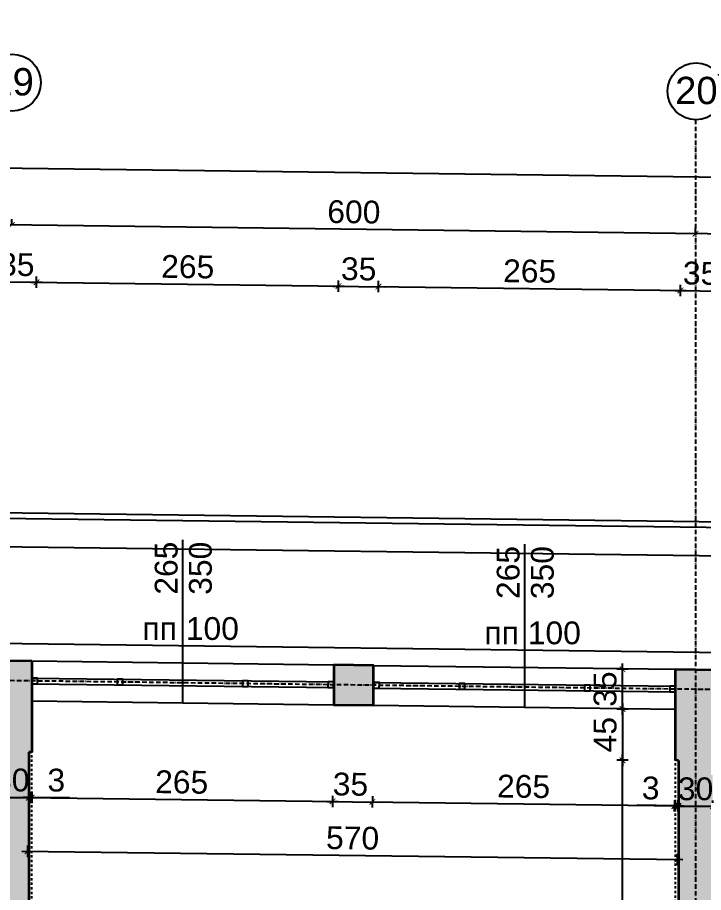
# Model space of a CAD drawing. Header units: inches. Extents: x -72385 to 39588, y -6525 to 66685.
# Drawn here: x -42320 to -41718, y 23797 to 24565 of the extents above; entities that cross this region are included whole.
import ezdxf

# ---------------------------------------------------------------- set-up
doc = ezdxf.new("R2010")
doc.units = ezdxf.units.IN
doc.header["$MEASUREMENT"] = 0
doc.linetypes.add('DashDot', pattern=[0.6, 0.4, -0.1, 0, -0.1])
doc.linetypes.add('Hidden', pattern=[0.4, 0.2, -0.2])
for name, color, linetype, lineweight in [('Изгледни линии', 253, 'Continuous', 25), ('Надписи коти външни', 252, 'Continuous', 25), ('Надписи коти вътрешни', 252, 'Continuous', 25), ('Надписи Оси', 252, 'Continuous', 25), ('Надписи прозорци', 252, 'Continuous', 25), ('Оси', 252, 'DashDot', 25), ('Прозорци', 251, 'Continuous', 25), ('Пунктир', 253, 'Hidden', 25), ('Разрезни линии', 7, 'Continuous', 35), ('Щрих стени', 254, 'Continuous', 25)]:
    doc.layers.add(name, color=color, linetype=linetype, lineweight=lineweight)
doc.styles.add('Arial Regular', font='arial.ttf')
doc.styles.get("Standard").update_dxf_attribs({"font": 'arial.ttf'})
doc.dimstyles.new('Annotative', dxfattribs={"dimscale": 0, "dimtxt": 20, "dimasz": 5, "dimexe": 5, "dimexo": 5, "dimgap": 5, "dimtad": 1, "dimdec": 0, "dimzin": 0, "dimdsep": 46, "dimtxsty": 'Standard', "dimblk": 'ARCHTICK', "dimcen": 5, "dimdle": 5, "dimadec": 0, "dimazin": 0, "dimtfac": 1, "dimtdec": 0, "dimtofl": 0, "dimtmove": 0, "dimatfit": 3, "dimldrblk": 'ARCHTICK', "dimfxl": 5, "dimfxlon": 1, "dimtolj": 1, "dimtzin": 0, "dimarcsym": 1})

# ---------------------------------------------------------------- blocks, each defined once
blk = doc.blocks.new('_ArchTick')
at = {"color": 0, "linetype": 'ByBlock', "const_width": 0.15}
blk.add_lwpolyline([(-0.5, -0.5), (0.5, 0.5)], dxfattribs=at)
blk = doc.blocks.new('*D2868')
at = {"layer": 'Defpoints', "color": 0, "ltscale": 50, "transparency": 16777216}
for p in [(-42307.34, 23965.05), (-42042.34, 23961.68), (-42043.42, 23876.77)]:
    blk.add_point(p, dxfattribs=at)
at = {"layer": 'Надписи коти вътрешни', "color": 0, "lineweight": -2, "ltscale": 50, "transparency": 16777216}
for p, q in [((-42308.35, 23885.14), (-42308.48, 23875.14)), ((-42043.35, 23881.77), (-42043.48, 23871.77)), ((-42313.42, 23880.21), (-42038.42, 23876.71))]:
    blk.add_line(p, q, dxfattribs=at)
at = {"layer": 'Надписи коти вътрешни', "color": 0, "lineweight": -2, "ltscale": 50, "transparency": 16777216, "xscale": 5, "yscale": 5, "zscale": 5}
for p, rotation in [((-42308.42, 23880.14), 179.2706286525463), ((-42043.42, 23876.77), 359.2706286525462)]:
    blk.add_blockref('_ArchTick', p, dxfattribs=dict(at, rotation=rotation))
at = {"layer": 'Надписи коти вътрешни', "color": 0, "ltscale": 50, "transparency": 16777216, "insert": (-42175.72, 23893.67), "char_height": 20, "attachment_point": 5, "rotation": 359.27063}
blk.add_mtext('\\A1;265', dxfattribs=at)
blk = doc.blocks.new('*D2869')
at = {"layer": 'Defpoints', "color": 0, "ltscale": 50, "transparency": 16777216}
for p in [(-42309.84, 23930.08), (-42307.34, 23930.05), (-42307.34, 23880.13)]:
    blk.add_point(p, dxfattribs=at)
at = {"layer": 'Надписи коти вътрешни', "color": 0, "lineweight": -2, "ltscale": 50, "transparency": 16777216}
for p, q in [((-42309.84, 23885.13), (-42309.84, 23875.13)), ((-42307.34, 23885.13), (-42307.34, 23875.13)), ((-42309.84, 23880.13), (-42314.84, 23880.13)), ((-42307.34, 23880.13), (-42274.24, 23880.13))]:
    blk.add_line(p, q, dxfattribs=at)
at = {"layer": 'Надписи коти вътрешни', "color": 0, "lineweight": -2, "ltscale": 50, "transparency": 16777216, "xscale": 5, "yscale": 5, "zscale": 5}
blk.add_blockref('_ArchTick', (-42309.84, 23880.13), dxfattribs=at)
at = {"layer": 'Надписи коти вътрешни', "color": 0, "lineweight": -2, "ltscale": 50, "transparency": 16777216, "xscale": 5, "yscale": 5, "zscale": 5, "rotation": 180}
blk.add_blockref('_ArchTick', (-42307.34, 23880.13), dxfattribs=at)
at = {"layer": 'Надписи коти вътрешни', "color": 0, "ltscale": 50, "transparency": 16777216, "insert": (-42285.79, 23895.35), "char_height": 20, "attachment_point": 5}
blk.add_mtext('\\A1;3', dxfattribs=at)
blk = doc.blocks.new('*D2870')
at = {"layer": 'Defpoints', "color": 0, "ltscale": 50, "transparency": 16777216}
for p in [(-42042.34, 23961.68), (-42007.34, 23961.23), (-42008.42, 23876.32)]:
    blk.add_point(p, dxfattribs=at)
at = {"layer": 'Надписи коти вътрешни', "color": 0, "lineweight": -2, "ltscale": 50, "transparency": 16777216}
for p, q in [((-42043.35, 23881.77), (-42043.48, 23871.77)), ((-42008.35, 23881.32), (-42008.48, 23871.32)), ((-42048.42, 23876.83), (-42003.42, 23876.26))]:
    blk.add_line(p, q, dxfattribs=at)
at = {"layer": 'Надписи коти вътрешни', "color": 0, "lineweight": -2, "ltscale": 50, "transparency": 16777216, "xscale": 5, "yscale": 5, "zscale": 5}
for p, rotation in [((-42043.42, 23876.77), 179.2706286525581), ((-42008.42, 23876.32), 359.2706286525582)]:
    blk.add_blockref('_ArchTick', p, dxfattribs=dict(at, rotation=rotation))
at = {"layer": 'Надписи коти вътрешни', "color": 0, "ltscale": 50, "transparency": 16777216, "insert": (-42027.62, 23891.79), "char_height": 20, "attachment_point": 5, "rotation": 359.27063}
blk.add_mtext('\\A1;35', dxfattribs=at)
blk = doc.blocks.new('*D2871')
at = {"layer": 'Defpoints', "color": 0, "ltscale": 50, "transparency": 16777216}
for p in [(-42007.34, 23961.23), (-41742.34, 23957.86), (-41743.42, 23872.95)]:
    blk.add_point(p, dxfattribs=at)
at = {"layer": 'Надписи коти вътрешни', "color": 0, "lineweight": -2, "ltscale": 50, "transparency": 16777216}
for p, q in [((-42008.35, 23881.32), (-42008.48, 23871.32)), ((-42013.42, 23876.39), (-41738.42, 23872.89)), ((-41743.35, 23877.95), (-41743.48, 23867.95))]:
    blk.add_line(p, q, dxfattribs=at)
at = {"layer": 'Надписи коти вътрешни', "color": 0, "lineweight": -2, "ltscale": 50, "transparency": 16777216, "xscale": 5, "yscale": 5, "zscale": 5}
for p, rotation in [((-42008.42, 23876.32), 179.270628652547), ((-41743.42, 23872.95), 359.270628652547)]:
    blk.add_blockref('_ArchTick', p, dxfattribs=dict(at, rotation=rotation))
at = {"layer": 'Надписи коти вътрешни', "color": 0, "ltscale": 50, "transparency": 16777216, "insert": (-41875.72, 23889.85), "char_height": 20, "attachment_point": 5, "rotation": 359.27063}
blk.add_mtext('\\A1;265', dxfattribs=at)
blk = doc.blocks.new('*D2872')
at = {"layer": 'Defpoints', "color": 0, "ltscale": 50, "transparency": 16777216}
for p in [(-41742.34, 23912.86), (-41739.84, 23912.82), (-41742.85, 23872.94)]:
    blk.add_point(p, dxfattribs=at)
at = {"layer": 'Надписи коти вътрешни', "color": 0, "lineweight": -2, "ltscale": 50, "transparency": 16777216}
for p, q in [((-41742.78, 23877.94), (-41742.91, 23867.94)), ((-41740.28, 23877.91), (-41740.41, 23867.91)), ((-41742.85, 23872.94), (-41775.94, 23873.36)), ((-41740.35, 23872.91), (-41735.35, 23872.85))]:
    blk.add_line(p, q, dxfattribs=at)
at = {"layer": 'Надписи коти вътрешни', "color": 0, "lineweight": -2, "ltscale": 50, "transparency": 16777216, "xscale": 5, "yscale": 5, "zscale": 5}
for p, rotation in [((-41742.85, 23872.94), 359.2706286525964), ((-41740.35, 23872.91), 179.2706286525964)]:
    blk.add_blockref('_ArchTick', p, dxfattribs=dict(at, rotation=rotation))
at = {"layer": 'Надписи коти вътрешни', "color": 0, "ltscale": 50, "transparency": 16777216, "insert": (-41764.2, 23888.43), "char_height": 20, "attachment_point": 5, "rotation": 359.27063}
blk.add_mtext('\\A1;3', dxfattribs=at)
blk = doc.blocks.new('*D4591')
at = {"layer": 'Defpoints', "color": 0, "ltscale": 50, "transparency": 16777216}
for p in [(-41742.34, 23957.86), (-41788.92, 23912.86), (-41742.34, 23912.86)]:
    blk.add_point(p, dxfattribs=at)
at = {"layer": 'Надписи коти вътрешни', "color": 0, "lineweight": -2, "ltscale": 50, "transparency": 16777216}
for p, q in [((-41788.92, 23962.86), (-41788.92, 23907.86)), ((-41783.92, 23957.86), (-41793.92, 23957.86)), ((-41783.92, 23912.86), (-41793.92, 23912.86))]:
    blk.add_line(p, q, dxfattribs=at)
at = {"layer": 'Надписи коти вътрешни', "color": 0, "lineweight": -2, "ltscale": 50, "transparency": 16777216, "xscale": 5, "yscale": 5, "zscale": 5}
for p, rotation in [((-41788.92, 23957.86), 90), ((-41788.92, 23912.86), 270)]:
    blk.add_blockref('_ArchTick', p, dxfattribs=dict(at, rotation=rotation))
at = {"layer": 'Надписи коти вътрешни', "color": 0, "ltscale": 50, "transparency": 16777216, "insert": (-41804.09, 23935.36), "char_height": 20, "attachment_point": 5, "rotation": 90}
blk.add_mtext('\\A1;45', dxfattribs=at)
blk = doc.blocks.new('*D2894')
at = {"layer": 'Defpoints', "color": 0, "ltscale": 50, "transparency": 16777216}
for p in [(-41788.92, 23912.86), (-41742.34, 23912.86), (-41742.34, 23420.27)]:
    blk.add_point(p, dxfattribs=at)
at = {"layer": 'Надписи коти вътрешни', "color": 0, "lineweight": -2, "ltscale": 50, "transparency": 16777216}
for p, q in [((-41783.92, 23912.86), (-41793.92, 23912.86)), ((-41788.92, 23415.27), (-41788.92, 23917.86)), ((-41783.92, 23420.27), (-41793.92, 23420.27))]:
    blk.add_line(p, q, dxfattribs=at)
at = {"layer": 'Надписи коти вътрешни', "color": 0, "lineweight": -2, "ltscale": 50, "transparency": 16777216, "xscale": 5, "yscale": 5, "zscale": 5}
for p, rotation in [((-41788.92, 23912.86), 90), ((-41788.92, 23420.27), 270)]:
    blk.add_blockref('_ArchTick', p, dxfattribs=dict(at, rotation=rotation))
at = {"layer": 'Надписи коти вътрешни', "color": 0, "ltscale": 50, "transparency": 16777216, "insert": (-41804.14, 23666.56), "char_height": 20, "attachment_point": 5, "rotation": 90}
blk.add_mtext('\\A1;493', dxfattribs=at)
blk = doc.blocks.new('*D2919')
at = {"layer": 'Defpoints', "color": 0, "ltscale": 50, "transparency": 16777216}
for p in [(-42309.84, 23920.08), (-41739.84, 23912.82), (-41740.95, 23825.71)]:
    blk.add_point(p, dxfattribs=at)
at = {"layer": 'Надписи коти вътрешни', "color": 0, "lineweight": -2, "ltscale": 50, "transparency": 16777216}
for p, q in [((-42310.88, 23837.97), (-42311.01, 23827.97)), ((-42315.95, 23833.03), (-41735.95, 23825.65)), ((-41740.88, 23830.71), (-41741.01, 23820.71))]:
    blk.add_line(p, q, dxfattribs=at)
at = {"layer": 'Надписи коти вътрешни', "color": 0, "lineweight": -2, "ltscale": 50, "transparency": 16777216, "xscale": 5, "yscale": 5, "zscale": 5}
for p, rotation in [((-42310.95, 23832.97), 179.2706286525477), ((-41740.95, 23825.71), 359.2706286525477)]:
    blk.add_blockref('_ArchTick', p, dxfattribs=dict(at, rotation=rotation))
at = {"layer": 'Надписи коти вътрешни', "color": 0, "ltscale": 50, "transparency": 16777216, "insert": (-42025.75, 23844.55), "char_height": 20, "attachment_point": 5, "rotation": 359.27063}
blk.add_mtext('\\A1;570', dxfattribs=at)
blk = doc.blocks.new('*D5743')
at = {"layer": 'Defpoints', "color": 0, "ltscale": 50, "transparency": 16777216}
for p in [(-42303.1, 24332.53), (-42342.34, 24000.5), (-42307.34, 24000.06)]:
    blk.add_point(p, dxfattribs=at)
at = {"layer": 'Надписи коти външни', "color": 0, "lineweight": -2, "ltscale": 50, "transparency": 16777216}
for p, q in [((-42338.17, 24327.97), (-42338.04, 24337.97)), ((-42303.17, 24327.53), (-42303.04, 24337.53)), ((-42343.1, 24333.04), (-42298.11, 24332.47))]:
    blk.add_line(p, q, dxfattribs=at)
at = {"layer": 'Надписи коти външни', "color": 0, "lineweight": -2, "ltscale": 50, "transparency": 16777216, "xscale": 5, "yscale": 5, "zscale": 5}
for p, rotation in [((-42338.1, 24332.97), 179.2706286525463), ((-42303.1, 24332.53), 359.2706286525462)]:
    blk.add_blockref('_ArchTick', p, dxfattribs=dict(at, rotation=rotation))
at = {"layer": 'Надписи коти външни', "color": 0, "ltscale": 50, "transparency": 16777216, "insert": (-42320.41, 24347.97), "char_height": 20, "attachment_point": 5, "rotation": 359.27063}
blk.add_mtext('\\A1;35', dxfattribs=at)
blk = doc.blocks.new('*D5744')
at = {"layer": 'Defpoints', "color": 0, "ltscale": 50, "transparency": 16777216}
for p in [(-42038.1, 24329.16), (-42307.34, 24000.06), (-42042.34, 23996.68)]:
    blk.add_point(p, dxfattribs=at)
at = {"layer": 'Надписи коти външни', "color": 0, "lineweight": -2, "ltscale": 50, "transparency": 16777216}
for p, q in [((-42303.17, 24327.53), (-42303.04, 24337.53)), ((-42308.1, 24332.59), (-42033.11, 24329.09)), ((-42038.17, 24324.16), (-42038.04, 24334.15))]:
    blk.add_line(p, q, dxfattribs=at)
at = {"layer": 'Надписи коти външни', "color": 0, "lineweight": -2, "ltscale": 50, "transparency": 16777216, "xscale": 5, "yscale": 5, "zscale": 5}
for p, rotation in [((-42303.1, 24332.53), 179.2706286525486), ((-42038.1, 24329.16), 359.2706286525486)]:
    blk.add_blockref('_ArchTick', p, dxfattribs=dict(at, rotation=rotation))
at = {"layer": 'Надписи коти външни', "color": 0, "ltscale": 50, "transparency": 16777216, "insert": (-42170.41, 24346.05), "char_height": 20, "attachment_point": 5, "rotation": 359.27063}
blk.add_mtext('\\A1;265', dxfattribs=at)
blk = doc.blocks.new('*D5745')
at = {"layer": 'Defpoints', "color": 0, "ltscale": 50, "transparency": 16777216}
for p in [(-42003.1, 24328.71), (-42042.34, 23996.68), (-42007.34, 23996.24)]:
    blk.add_point(p, dxfattribs=at)
at = {"layer": 'Надписи коти външни', "color": 0, "lineweight": -2, "ltscale": 50, "transparency": 16777216}
for p, q in [((-42043.1, 24329.22), (-41998.11, 24328.65)), ((-42038.17, 24324.16), (-42038.04, 24334.15)), ((-42003.17, 24323.71), (-42003.04, 24333.71))]:
    blk.add_line(p, q, dxfattribs=at)
at = {"layer": 'Надписи коти външни', "color": 0, "lineweight": -2, "ltscale": 50, "transparency": 16777216, "xscale": 5, "yscale": 5, "zscale": 5}
for p, rotation in [((-42038.1, 24329.16), 179.2706286525463), ((-42003.1, 24328.71), 359.2706286525462)]:
    blk.add_blockref('_ArchTick', p, dxfattribs=dict(at, rotation=rotation))
at = {"layer": 'Надписи коти външни', "color": 0, "ltscale": 50, "transparency": 16777216, "insert": (-42020.41, 24344.15), "char_height": 20, "attachment_point": 5, "rotation": 359.27063}
blk.add_mtext('\\A1;35', dxfattribs=at)
blk = doc.blocks.new('*D5746')
at = {"layer": 'Defpoints', "color": 0, "ltscale": 50, "transparency": 16777216}
for p in [(-41738.1, 24325.34), (-42007.34, 23996.24), (-41742.34, 23992.86)]:
    blk.add_point(p, dxfattribs=at)
at = {"layer": 'Надписи коти външни', "color": 0, "lineweight": -2, "ltscale": 50, "transparency": 16777216}
for p, q in [((-42008.1, 24328.77), (-41733.11, 24325.27)), ((-42003.17, 24323.71), (-42003.04, 24333.71)), ((-41738.17, 24320.34), (-41738.04, 24330.34))]:
    blk.add_line(p, q, dxfattribs=at)
at = {"layer": 'Надписи коти външни', "color": 0, "lineweight": -2, "ltscale": 50, "transparency": 16777216, "xscale": 5, "yscale": 5, "zscale": 5}
for p, rotation in [((-42003.1, 24328.71), 179.2706286525463), ((-41738.1, 24325.34), 359.2706286525462)]:
    blk.add_blockref('_ArchTick', p, dxfattribs=dict(at, rotation=rotation))
at = {"layer": 'Надписи коти външни', "color": 0, "ltscale": 50, "transparency": 16777216, "insert": (-41870.41, 24342.23), "char_height": 20, "attachment_point": 5, "rotation": 359.27063}
blk.add_mtext('\\A1;265', dxfattribs=at)
blk = doc.blocks.new('*D5747')
at = {"layer": 'Defpoints', "color": 0, "ltscale": 50, "transparency": 16777216}
for p in [(-41703.1, 24324.89), (-41742.34, 23992.86), (-41707.34, 23992.42)]:
    blk.add_point(p, dxfattribs=at)
at = {"layer": 'Надписи коти външни', "color": 0, "lineweight": -2, "ltscale": 50, "transparency": 16777216}
for p, q in [((-41738.17, 24320.34), (-41738.04, 24330.34)), ((-41703.17, 24319.89), (-41703.04, 24329.89)), ((-41743.1, 24325.4), (-41698.11, 24324.83))]:
    blk.add_line(p, q, dxfattribs=at)
at = {"layer": 'Надписи коти външни', "color": 0, "lineweight": -2, "ltscale": 50, "transparency": 16777216, "xscale": 5, "yscale": 5, "zscale": 5}
for p, rotation in [((-41738.1, 24325.34), 179.2706286525344), ((-41703.1, 24324.89), 359.2706286525344)]:
    blk.add_blockref('_ArchTick', p, dxfattribs=dict(at, rotation=rotation))
at = {"layer": 'Надписи коти външни', "color": 0, "ltscale": 50, "transparency": 16777216, "insert": (-41720.41, 24340.33), "char_height": 20, "attachment_point": 5, "rotation": 359.27063}
blk.add_mtext('\\A1;35', dxfattribs=at)
blk = doc.blocks.new('*D5769')
at = {"layer": 'Defpoints', "color": 0, "ltscale": 50, "transparency": 16777216}
for p in [(-41724.84, 24375.17), (-41724.84, 24375.17), (-41124.84, 24367.53)]:
    blk.add_point(p, dxfattribs=at)
at = {"layer": 'Надписи коти външни', "color": 0, "lineweight": -2, "ltscale": 50, "transparency": 16777216}
for p, q in [((-41119.84, 24367.47), (-41729.84, 24375.23)), ((-41724.84, 24375.17), (-41724.77, 24380.17)), ((-41124.84, 24367.53), (-41124.77, 24372.53))]:
    blk.add_line(p, q, dxfattribs=at)
at = {"layer": 'Надписи коти външни', "color": 0, "lineweight": -2, "ltscale": 50, "transparency": 16777216, "xscale": 5, "yscale": 5, "zscale": 5}
for p, rotation in [((-41724.84, 24375.17), 179.2706286525994), ((-41124.84, 24367.53), 359.2706286525993)]:
    blk.add_blockref('_ArchTick', p, dxfattribs=dict(at, rotation=rotation))
at = {"layer": 'Надписи коти външни', "color": 0, "ltscale": 50, "transparency": 16777216, "insert": (-41424.64, 24386.56), "char_height": 20, "attachment_point": 5, "rotation": 359.27063}
blk.add_mtext('\\A1;600', dxfattribs=at)
blk = doc.blocks.new('*D5770')
at = {"layer": 'Defpoints', "color": 0, "ltscale": 50, "transparency": 16777216}
for p in [(-42324.84, 24382.81), (-42324.84, 24382.81), (-41724.84, 24375.17)]:
    blk.add_point(p, dxfattribs=at)
at = {"layer": 'Надписи коти външни', "color": 0, "lineweight": -2, "ltscale": 50, "transparency": 16777216}
for p, q in [((-41719.84, 24375.11), (-42329.84, 24382.87)), ((-42324.84, 24382.81), (-42324.77, 24387.81)), ((-41724.84, 24375.17), (-41724.77, 24380.17))]:
    blk.add_line(p, q, dxfattribs=at)
at = {"layer": 'Надписи коти външни', "color": 0, "lineweight": -2, "ltscale": 50, "transparency": 16777216, "xscale": 5, "yscale": 5, "zscale": 5}
for p, rotation in [((-42324.84, 24382.81), 179.2706286525473), ((-41724.84, 24375.17), 359.2706286525473)]:
    blk.add_blockref('_ArchTick', p, dxfattribs=dict(at, rotation=rotation))
at = {"layer": 'Надписи коти външни', "color": 0, "ltscale": 50, "transparency": 16777216, "insert": (-42024.64, 24394.2), "char_height": 20, "attachment_point": 5, "rotation": 359.27063}
blk.add_mtext('\\A1;600', dxfattribs=at)
blk = doc.blocks.new('*D5760')
at = {"layer": 'Defpoints', "color": 0, "ltscale": 50, "transparency": 16777216}
for p in [(-40216.83, 24405.98), (-52317.34, 24127.49), (-40222.34, 23973.51)]:
    blk.add_point(p, dxfattribs=at)
at = {"layer": 'Надписи коти външни', "color": 0, "lineweight": -2, "ltscale": 50, "transparency": 16777216}
for p, q in [((-52311.9, 24554.95), (-52311.77, 24564.95)), ((-52316.83, 24560.02), (-40211.83, 24405.91)), ((-40216.9, 24400.98), (-40216.77, 24410.98))]:
    blk.add_line(p, q, dxfattribs=at)
at = {"layer": 'Надписи коти външни', "color": 0, "lineweight": -2, "ltscale": 50, "transparency": 16777216, "xscale": 5, "yscale": 5, "zscale": 5}
for p, rotation in [((-52311.83, 24559.95), 179.2706286525472), ((-40216.83, 24405.98), 359.2706286525473)]:
    blk.add_blockref('_ArchTick', p, dxfattribs=dict(at, rotation=rotation))
at = {"layer": 'Надписи коти външни', "color": 0, "ltscale": 50, "transparency": 16777216, "insert": (-46264.14, 24498.18), "char_height": 20, "attachment_point": 5, "rotation": 359.27063}
blk.add_mtext('\\A1;12095', dxfattribs=at)
blk = doc.blocks.new('*D7305')
at = {"layer": 'Defpoints', "color": 0, "ltscale": 10, "transparency": 16777216}
for p in [(-42339.84, 23901.27), (-42309.84, 23901.27), (-42309.84, 23880.21)]:
    blk.add_point(p, dxfattribs=at)
at = {"layer": 'Надписи коти вътрешни', "color": 0, "lineweight": -2, "ltscale": 10, "transparency": 16777216}
for p, q in [((-42339.84, 23885.21), (-42339.84, 23875.21)), ((-42309.84, 23885.21), (-42309.84, 23875.21)), ((-42344.84, 23880.21), (-42304.84, 23880.21))]:
    blk.add_line(p, q, dxfattribs=at)
at = {"layer": 'Надписи коти вътрешни', "color": 0, "lineweight": -2, "ltscale": 10, "transparency": 16777216, "xscale": 5, "yscale": 5, "zscale": 5, "rotation": 180}
blk.add_blockref('_ArchTick', (-42339.84, 23880.21), dxfattribs=at)
at = {"layer": 'Надписи коти вътрешни', "color": 0, "lineweight": -2, "ltscale": 10, "transparency": 16777216, "xscale": 5, "yscale": 5, "zscale": 5}
blk.add_blockref('_ArchTick', (-42309.84, 23880.21), dxfattribs=at)
at = {"layer": 'Надписи коти вътрешни', "color": 0, "ltscale": 10, "transparency": 16777216, "insert": (-42324.84, 23895.43), "char_height": 20, "attachment_point": 5}
blk.add_mtext('\\A1;30', dxfattribs=at)
blk = doc.blocks.new('*D7306')
at = {"layer": 'Defpoints', "color": 0, "ltscale": 10, "transparency": 16777216}
for p in [(-41739.84, 23885.12), (-41709.84, 23885.12), (-41709.84, 23872.49)]:
    blk.add_point(p, dxfattribs=at)
at = {"layer": 'Надписи коти вътрешни', "color": 0, "lineweight": -2, "ltscale": 10, "transparency": 16777216}
for p, q in [((-41739.84, 23877.49), (-41739.84, 23867.49)), ((-41709.84, 23877.49), (-41709.84, 23867.49)), ((-41744.84, 23872.49), (-41704.84, 23872.49))]:
    blk.add_line(p, q, dxfattribs=at)
at = {"layer": 'Надписи коти вътрешни', "color": 0, "lineweight": -2, "ltscale": 10, "transparency": 16777216, "xscale": 5, "yscale": 5, "zscale": 5, "rotation": 180}
blk.add_blockref('_ArchTick', (-41739.84, 23872.49), dxfattribs=at)
at = {"layer": 'Надписи коти вътрешни', "color": 0, "lineweight": -2, "ltscale": 10, "transparency": 16777216, "xscale": 5, "yscale": 5, "zscale": 5}
blk.add_blockref('_ArchTick', (-41709.84, 23872.49), dxfattribs=at)
at = {"layer": 'Надписи коти вътрешни', "color": 0, "ltscale": 10, "transparency": 16777216, "insert": (-41724.84, 23887.71), "char_height": 20, "attachment_point": 5}
blk.add_mtext('\\A1;30', dxfattribs=at)
blk = doc.blocks.new('*D7328')
at = {"layer": 'Defpoints', "color": 0, "ltscale": 10, "transparency": 16777216}
for p in [(-41788.92, 23992.86), (-41751.94, 23992.86), (-41751.94, 23957.86)]:
    blk.add_point(p, dxfattribs=at)
at = {"layer": 'Надписи коти вътрешни', "color": 0, "lineweight": -2, "ltscale": 10, "transparency": 16777216}
for p, q in [((-41788.92, 23952.86), (-41788.92, 23997.86)), ((-41783.92, 23992.86), (-41793.92, 23992.86)), ((-41783.92, 23957.86), (-41793.92, 23957.86))]:
    blk.add_line(p, q, dxfattribs=at)
at = {"layer": 'Надписи коти вътрешни', "color": 0, "lineweight": -2, "ltscale": 10, "transparency": 16777216, "xscale": 5, "yscale": 5, "zscale": 5}
for p, rotation in [((-41788.92, 23992.86), 90), ((-41788.92, 23957.86), 270)]:
    blk.add_blockref('_ArchTick', p, dxfattribs=dict(at, rotation=rotation))
at = {"layer": 'Надписи коти вътрешни', "color": 0, "ltscale": 10, "transparency": 16777216, "insert": (-41804.14, 23975.36), "char_height": 20, "attachment_point": 5, "rotation": 90}
blk.add_mtext('\\A1;35', dxfattribs=at)

msp = doc.modelspace()

# ---------------------------------------------------------------- hatches: boundary and pattern name
at = {"layer": 'Щрих стени', "ltscale": 10}
h = msp.add_hatch(color=256, dxfattribs=at)
h.dxf.hatch_style = 1
h.paths.add_polyline_path([(-42607.34, 24003.88), (-42642.34, 24004.32), (-42642.34, 23969.32), (-42607.34, 23968.87)])
h.paths.add_polyline_path([(-42094.84, 23394.8), (-42299.84, 23397.41), (-42299.84, 23427.37), (-42309.84, 23427.49), (-42309.84, 23920.08), (-42307.34, 23920.05), (-42307.34, 24000.06), (-42342.34, 24000.5), (-42342.34, 23920.49), (-42339.84, 23920.46), (-42339.84, 23427.87), (-42349.84, 23428), (-42349.84, 23398.05), (-42549.84, 23400.59), (-42549.84, 23370.59), (-42349.84, 23368.05), (-42349.84, 23337.99), (-42299.84, 23337.36), (-42299.84, 23367.41), (-42094.84, 23364.8)])
h.paths.add_polyline_path([(-42007.34, 23996.24), (-42042.34, 23996.68), (-42042.34, 23961.68), (-42007.34, 23961.23)])
h.paths.add_polyline_path([(-41499.84, 23387.23), (-41699.84, 23389.77), (-41699.84, 23419.73), (-41709.84, 23419.85), (-41709.84, 23912.44), (-41707.34, 23912.41), (-41707.34, 23992.42), (-41742.34, 23992.86), (-41742.34, 23912.86), (-41739.84, 23912.82), (-41739.84, 23420.24), (-41774.84, 23420.68), (-41774.84, 23390.73), (-41934.84, 23392.76), (-41934.84, 23362.76), (-41749.84, 23360.41), (-41749.84, 23330.36), (-41699.84, 23329.72), (-41699.84, 23359.77), (-41499.84, 23357.22)])
h.paths.add_polyline_path([(-41407.34, 23988.6), (-41442.34, 23989.04), (-41442.34, 23954.04), (-41407.34, 23953.6)])
h.paths.add_polyline_path([(-40222.34, 23973.51), (-40717.34, 23979.81), (-40717.34, 23964.81), (-40907.34, 23967.23), (-40907.34, 23982.23), (-41142.34, 23985.22), (-41142.34, 23905.22), (-41107.34, 23904.77), (-41107.34, 23949.78), (-40697.34, 23944.56), (-40697.34, 23657.03), (-40667.34, 23656.65), (-40667.34, 23929.17), (-40622.34, 23928.6), (-40622.34, 23943.6), (-40257.34, 23938.96), (-40257.34, 23683.93), (-40267.34, 23684.06), (-40267.34, 23609.06), (-40257.34, 23608.93), (-40257.34, 23371.41), (-40497.34, 23374.46), (-40497.34, 23344.46), (-40257.34, 23341.41), (-40257.34, 23098.89), (-40267.34, 23099.01), (-40267.34, 23024.01), (-40257.34, 23023.88), (-40257.34, 22773.86), (-40647.34, 22778.83), (-40647.34, 22798.83), (-40667.34, 22799.08), (-40667.34, 22819.08), (-40697.34, 22819.47), (-40697.34, 22779.46), (-40732.34, 22779.91), (-40732.34, 22749.91), (-40207.34, 22743.22), (-40207.34, 22763.22), (-40222.34, 22763.41)])
h.paths.add_polyline_path([(-40597.34, 23405.74), (-40667.34, 23406.63), (-40667.34, 23436.63), (-40697.34, 23437.02), (-40697.34, 23377.01), (-41069.84, 23381.75), (-41069.84, 23407.01), (-41199.84, 23408.66), (-41199.84, 23383.41), (-41339.84, 23385.19), (-41339.84, 23355.19), (-41199.84, 23353.41), (-41199.84, 23328.66), (-41142.34, 23327.93), (-41142.34, 23297.92), (-41112.34, 23297.54), (-41112.34, 23327.54), (-41069.84, 23327), (-41069.84, 23351.75), (-40697.34, 23347.01), (-40697.34, 22919.47), (-40667.34, 22919.09), (-40667.34, 23346.63), (-40597.34, 23345.74)])
h.paths.add_polyline_path([(-41112.34, 23137.53), (-41142.34, 23137.91), (-41142.34, 23082.65), (-41949.84, 23092.93), (-41949.84, 23062.93), (-41749.84, 23060.38), (-41749.84, 22910.37), (-41744.84, 22910.31), (-41744.84, 23060.32), (-41207.34, 23053.48), (-41207.34, 22983.47), (-41142.34, 22982.64), (-41142.34, 22792.63), (-41182.34, 22793.14), (-41182.34, 22728.13), (-41699.84, 22734.72), (-41699.84, 22819.73), (-41749.84, 22820.36), (-41749.84, 22765.36), (-41774.84, 22765.68), (-41774.84, 22730.67), (-41754.84, 22730.42), (-41142.34, 22722.62), (-41142.34, 22185.08), (-41707.34, 22192.27), (-41707.34, 22237.28), (-41742.34, 22237.72), (-41742.34, 22157.71), (-41738.03, 22019.81), (-41401.27, 22028.66), (-41401.8, 22048.66), (-41708.66, 22040.59), (-41712, 22147.33), (-41124.55, 22139.85), (-41121.98, 22056.01), (-41321.83, 22050.76), (-41321.3, 22030.77), (-41291.31, 22031.56), (-41289.48, 21971.58), (-41269.48, 21972.11), (-41271.32, 22032.08), (-41121.37, 22036.02), (-41116.17, 21866.1), (-41098.68, 21866.56), (-41107.34, 22149.63), (-41097.34, 22149.5), (-41097.34, 22184.51), (-41112.34, 22184.7), (-41112.34, 22404.71), (-41077.34, 22404.27), (-41077.34, 22434.27), (-41112.34, 22434.72), (-41112.34, 22754.74), (-41042.34, 22753.85), (-41042.34, 22783.85), (-41087.34, 22784.43), (-41087.34, 22804.43), (-41112.34, 22804.75)])

# ---------------------------------------------------------------- linework, layer by layer
at = {"layer": 'Изгледни линии', "ltscale": 50}
for p, q in [((-45969.84, 24176.69), (-41113.29, 24114.87)), ((-45939.84, 24146.31), (-41143.29, 24085.24)), ((-41127.34, 24000.03), (-45937.34, 24061.27)), ((-42307.34, 24000.06), (-42042.34, 23996.68)), ((-42007.34, 23996.24), (-41742.34, 23992.86)), ((-42307.34, 23965.05), (-42042.34, 23961.68)), ((-42007.34, 23961.23), (-41742.34, 23957.86))]:
    msp.add_line(p, q, dxfattribs=at)
msp.add_lwpolyline([(-45964.84, 24066.62), (-45964.84, 24171.63), (-41118.29, 24109.93)], dxfattribs=at)
at = {"layer": 'Надписи Оси', "ltscale": 50}
for centre in [(-42324.4, 24507.82), (-41724.4, 24500.18)]:
    msp.add_circle(centre, 25, dxfattribs=at)
at = {"layer": 'Надписи прозорци', "ltscale": 50}
for p, q in [((-42174.84, 23963.37), (-42174.84, 24106.52)), ((-41874.77, 23959.55), (-41874.77, 24102.7))]:
    msp.add_line(p, q, dxfattribs=at)
at = {"layer": 'Оси', "ltscale": 10}
for p, q in [((-41724.84, 24475.18), (-41724.84, 22077.51)), ((-39839.84, 23951.14), (-52799.84, 24116.13))]:
    msp.add_line(p, q, dxfattribs=at)
at = {"layer": 'Прозорци', "ltscale": 50}
for p, q in [((-42307.34, 23985.05), (-42042.34, 23981.68)), ((-42007.34, 23981.24), (-41742.34, 23977.86)), ((-42307.34, 23980.05), (-42042.34, 23976.68)), ((-42007.34, 23976.24), (-41742.34, 23972.86))]:
    msp.add_line(p, q, dxfattribs=at)
for points in [[(-42307.34, 23980.05), (-42302.34, 23979.99), (-42302.27, 23984.99), (-42307.27, 23985.05), (-42307.34, 23980.05)], [(-42232.35, 23979.1), (-42227.35, 23979.04), (-42227.29, 23984.04), (-42232.29, 23984.1), (-42232.35, 23979.1)], [(-42122.39, 23977.7), (-42117.39, 23977.64), (-42117.33, 23982.64), (-42122.32, 23982.7), (-42122.39, 23977.7)], [(-42047.4, 23976.75), (-42042.4, 23976.69), (-42042.34, 23981.69), (-42047.34, 23981.75), (-42047.4, 23976.75)], [(-42007.34, 23976.24), (-42002.34, 23976.17), (-42002.27, 23981.17), (-42007.27, 23981.23), (-42007.34, 23976.24)], [(-41932.35, 23975.28), (-41927.35, 23975.22), (-41927.29, 23980.22), (-41932.29, 23980.28), (-41932.35, 23975.28)], [(-41822.39, 23973.88), (-41817.39, 23973.82), (-41817.33, 23978.82), (-41822.32, 23978.88), (-41822.39, 23973.88)], [(-41747.4, 23972.93), (-41742.4, 23972.87), (-41742.34, 23977.87), (-41747.34, 23977.93), (-41747.4, 23972.93)]]:
    msp.add_lwpolyline(points, dxfattribs=at)
at = {"layer": 'Пунктир', "ltscale": 10}
for p, q in [((-42307.34, 23427.46), (-42307.34, 23920.05)), ((-41742.34, 23420.27), (-41742.34, 23912.86))]:
    msp.add_line(p, q, dxfattribs=at)
at = {"layer": 'Разрезни линии', "ltscale": 50}
for p, q in [((-42342.34, 24000.5), (-42307.34, 24000.06)), ((-42307.34, 24000.06), (-42307.34, 23920.05)), ((-41742.34, 23992.86), (-41707.34, 23992.42)), ((-41742.34, 23912.86), (-41742.34, 23992.86)), ((-42307.34, 23920.05), (-42309.84, 23920.08)), ((-42309.84, 23920.08), (-42309.84, 23427.49)), ((-41739.84, 23912.82), (-41742.34, 23912.86)), ((-41739.84, 23912.82), (-41739.84, 23420.24))]:
    msp.add_line(p, q, dxfattribs=at)
msp.add_lwpolyline([(-42042.34, 23996.68), (-42042.34, 23961.68), (-42007.34, 23961.23), (-42007.34, 23996.24)], close=True, dxfattribs=at)

# ---------------------------------------------------------------- texts
at = {"layer": 'Надписи Оси', "ltscale": 100, "char_height": 24, "width": 27.2128, "attachment_point": 1, "style": 'Arial Regular'}
for s, insert in [('\\pxqc;19', (-42337.72, 24520.54)), ('\\pxqc;20', (-41737.72, 24512.9))]:
    msp.add_mtext(s, dxfattribs=dict(at, insert=insert))
at = {"layer": 'Надписи прозорци', "ltscale": 100, "char_height": 20, "width": 180.4891, "attachment_point": 1, "rotation": 90, "style": 'Arial Regular'}
for s, insert in [('265', (-42199.35, 24058.23)), ('350', (-42169.35, 24058.15)), ('265', (-41899.29, 24054.41)), ('350', (-41869.29, 24054.33))]:
    msp.add_mtext(s, dxfattribs=dict(at, insert=insert))
at = {"layer": 'Надписи прозорци', "ltscale": 100, "char_height": 20, "width": 180.4891, "attachment_point": 1, "style": 'Arial Regular'}
for insert in [(-42210.15, 24038.56), (-41910.09, 24034.74)]:
    msp.add_mtext('пп 100', dxfattribs=dict(at, insert=insert))

# ---------------------------------------------------------------- dimensions: what is measured, and where the dimension line sits
at = {"layer": 'Надписи коти външни', "ltscale": 50}
dim = msp.add_aligned_dim(p1=(-52317.34, 24127.49), p2=(-40222.34, 23973.51), distance=432.5, text='12095', dimstyle='Annotative', override={"dimscale": 0, "dimtix": 0, "dimtofl": 0, "dimtmove": 0, "dimatfit": 3}, dxfattribs=at)
dim.commit()
dim.dimension.update_dxf_attribs({"geometry": '*D5760', "text_midpoint": (-46264.14, 24498.18)})
for p1, p2, distance, picture, middle in [((-41724.84, 24375.17), (-42324.84, 24382.81), 0, '*D5770', (-42024.64, 24394.2)), ((-41124.84, 24367.53), (-41724.84, 24375.17), 0, '*D5769', (-41424.64, 24386.56)), ((-42307.34, 24000.06), (-42042.34, 23996.68), 332.5, '*D5744', (-42170.41, 24346.05)), ((-42007.34, 23996.24), (-41742.34, 23992.86), 332.5, '*D5746', (-41870.41, 24342.23))]:
    dim = msp.add_aligned_dim(p1=p1, p2=p2, distance=distance, dimstyle='Annotative', override={"dimscale": 0, "dimtix": 0, "dimtofl": 0, "dimtmove": 0, "dimatfit": 3}, dxfattribs=at)
    dim.commit()
    dim.dimension.update_dxf_attribs({"geometry": picture, "text_midpoint": middle})
for base, p1, p2, picture, middle in [((-42303.1, 24332.53), (-42342.34, 24000.5), (-42307.34, 24000.06), '*D5743', (-42320.6, 24332.75)), ((-42003.1, 24328.71), (-42042.34, 23996.68), (-42007.34, 23996.24), '*D5745', (-42020.6, 24328.93)), ((-41703.1, 24324.89), (-41742.34, 23992.86), (-41707.34, 23992.42), '*D5747', (-41720.6, 24325.11))]:
    dim = msp.add_linear_dim(base=base, p1=p1, p2=p2, angle=359.27063, dimstyle='Annotative', override={"dimscale": 0, "dimtix": 0, "dimtofl": 0, "dimtmove": 0, "dimatfit": 3}, dxfattribs=at)
    dim.commit()
    dim.dimension.update_dxf_attribs({"geometry": picture, "text_midpoint": middle, "dimtype": 129})
at = {"layer": 'Надписи коти вътрешни', "ltscale": 10}
for base, p1, p2, angle, picture, middle in [((-41788.92, 23992.86), (-41751.94, 23957.86), (-41751.94, 23992.86), 90, '*D7328', (-41788.92, 23975.36)), ((-42309.84, 23880.21), (-42339.84, 23901.27), (-42309.84, 23901.27), 0, '*D7305', (-42324.84, 23880.21)), ((-41709.84, 23872.49), (-41739.84, 23885.12), (-41709.84, 23885.12), 0, '*D7306', (-41724.84, 23872.49))]:
    dim = msp.add_linear_dim(base=base, p1=p1, p2=p2, angle=angle, dimstyle='Annotative', override={"dimscale": 0, "dimtix": 0, "dimtofl": 0, "dimtmove": 0, "dimatfit": 3}, dxfattribs=at)
    dim.commit()
    dim.dimension.update_dxf_attribs({"geometry": picture, "text_midpoint": middle, "dimtype": 129})
at = {"layer": 'Надписи коти вътрешни', "ltscale": 50}
for p1, p2, distance, picture, middle in [((-42307.34, 23965.05), (-42042.34, 23961.68), -84.92, '*D2868', (-42175.72, 23893.67)), ((-42007.34, 23961.23), (-41742.34, 23957.86), -84.92, '*D2871', (-41875.72, 23889.85)), ((-42309.84, 23920.08), (-41739.84, 23912.82), -87.12, '*D2919', (-42025.75, 23844.55)), ((-41739.84, 23912.82), (-41742.34, 23912.86), 39.92, '*D2872', (-41764.2, 23888.43))]:
    dim = msp.add_aligned_dim(p1=p1, p2=p2, distance=distance, dimstyle='Annotative', override={"dimscale": 0, "dimtix": 0, "dimtofl": 0, "dimtmove": 0, "dimatfit": 3}, dxfattribs=at)
    dim.commit()
    dim.dimension.update_dxf_attribs({"geometry": picture, "text_midpoint": middle})
dim = msp.add_linear_dim(base=(-42008.42, 23876.32), p1=(-42042.34, 23961.68), p2=(-42007.34, 23961.23), angle=359.27063, dimstyle='Annotative', override={"dimscale": 0, "dimtix": 0, "dimtofl": 0, "dimtmove": 0, "dimatfit": 3}, dxfattribs=at)
dim.commit()
dim.dimension.update_dxf_attribs({"geometry": '*D2870', "text_midpoint": (-42027.81, 23876.57), "dimtype": 129})
for p1, picture, middle in [((-41742.34, 23957.86), '*D4591', (-41804.09, 23935.36)), ((-41742.34, 23420.27), '*D2894', (-41804.14, 23666.56))]:
    dim = msp.add_linear_dim(base=(-41788.92, 23912.86), p1=p1, p2=(-41742.34, 23912.86), angle=90, dimstyle='Annotative', override={"dimscale": 0, "dimtix": 0, "dimtofl": 0, "dimtmove": 0, "dimatfit": 3}, dxfattribs=at)
    dim.commit()
    dim.dimension.update_dxf_attribs({"geometry": picture, "text_midpoint": middle})
dim = msp.add_linear_dim(base=(-42307.33731907, 23880.12936096), p1=(-42309.83731907, 23930.0820341), p2=(-42307.33731907, 23930.05020756), dimstyle='Annotative', override={"dimscale": 0, "dimtix": 0, "dimtofl": 0, "dimtmove": 0, "dimatfit": 3}, dxfattribs=at)
dim.commit()
dim.dimension.update_dxf_attribs({"geometry": '*D2869', "text_midpoint": (-42285.78888797, 23895.347642)})

doc.saveas('drawing.dxf')
